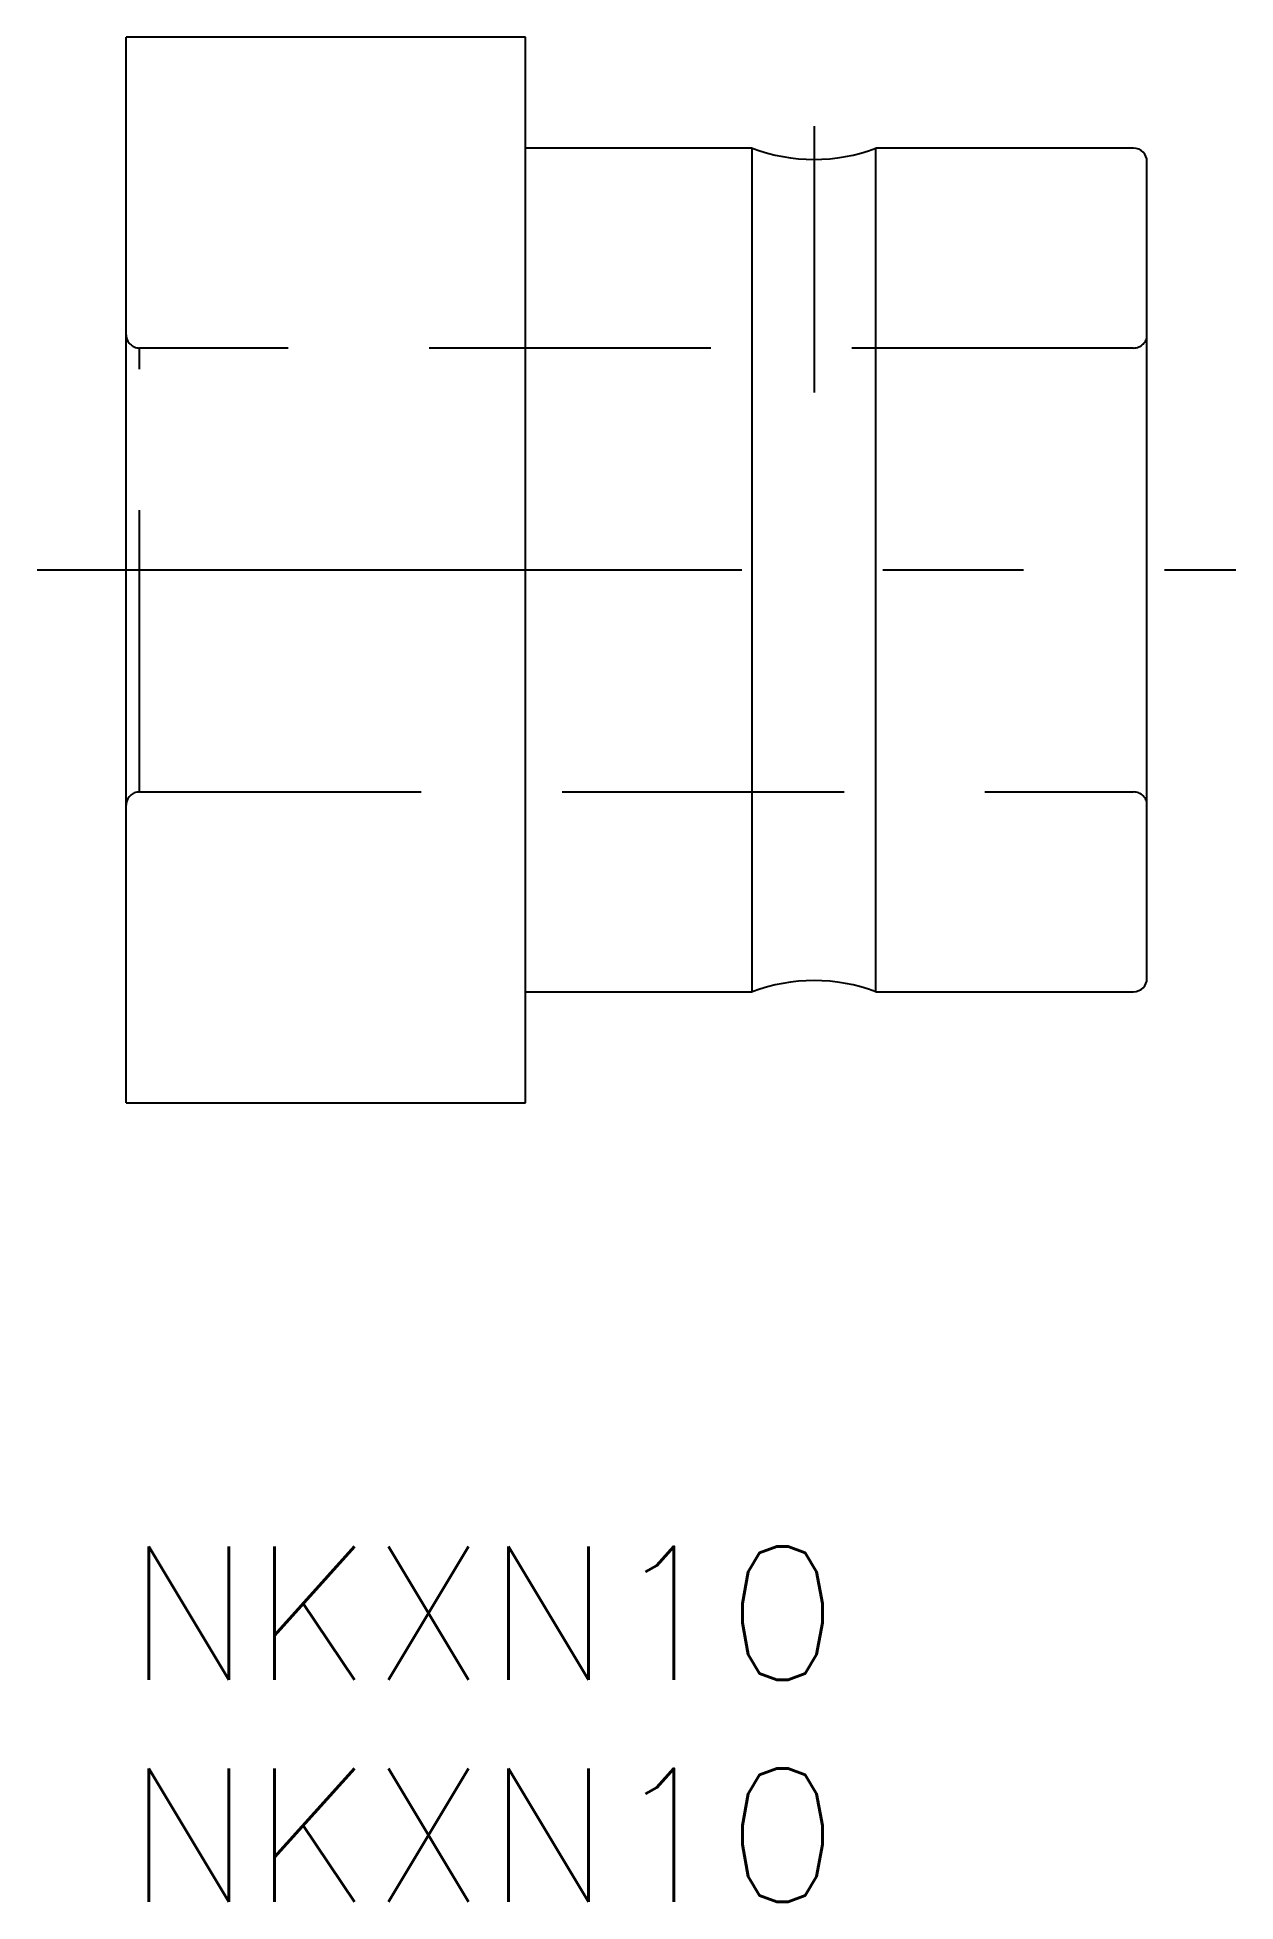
# Model space of a CAD drawing. Extents: x -2 to 25, y -8 to 34.
import ezdxf

# ---------------------------------------------------------------- set-up
doc = ezdxf.new("R2010")
doc.units = 0
doc.header["$LTSCALE"] = 0.5
doc.linetypes.add('CENTER', pattern=[50.8, 31.75, -6.35, 6.35, -6.35])
doc.linetypes.add('DASHED', pattern=[19.05, 12.7, -6.35])
for name, color, linetype in [('MSM_CENTER', 1, 'CENTER'), ('MSM_CONTINUOUS', 7, 'CONTINUOUS'), ('MSM_DASHED', 4, 'DASHED'), ('MSM_PART_NUMBER', 7, 'CONTINUOUS')]:
    doc.layers.add(name, color=color, linetype=linetype)
doc.styles.get("Standard").update_dxf_attribs({"font": 'txt.shx', "height": 3, "bigfont": 'bigfont.shx'})

msp = doc.modelspace()

# ---------------------------------------------------------------- linework, layer by layer
at = {"layer": 'MSM_CENTER'}
for p, q in [((15.5, 32), (15.5, 26)), ((-2.003, 22), (25, 22))]:
    msp.add_line(p, q, dxfattribs=at)
at = {"layer": 'MSM_CONTINUOUS'}
for p, q in [((9, 34), (0, 34)), ((0, 10), (0, 34)), ((9, 10), (9, 34)), ((14.108, 31.5), (9, 31.5)), ((14.108, 12.5), (14.108, 31.5)), ((22.7, 31.5), (16.892, 31.5)), ((16.892, 12.5), (16.892, 31.5)), ((23, 12.8), (23, 31.2)), ((9, 12.5), (14.108, 12.5)), ((16.892, 12.5), (22.7, 12.5)), ((0, 10), (9, 10))]:
    msp.add_line(p, q, dxfattribs=at)
for centre, radius, start, end in [((15.5, 35.25), 4, 249.6359, 290.3641), ((22.7, 31.2), 0.3, 360, 90), ((15.5, 8.75), 4, 69.6359, 110.3641), ((22.7, 12.8), 0.3, 270, 0)]:
    msp.add_arc(centre, radius, start, end, dxfattribs=at)
at = {"layer": 'MSM_DASHED'}
for p, q in [((22.7, 27), (0.3, 27)), ((0.3, 17.001), (0.3, 26.999)), ((0.3, 17), (22.7, 17))]:
    msp.add_line(p, q, dxfattribs=at)
for centre, start, end in [((22.7, 27.3), 270, 0), ((0.3, 27.3), 180, 270), ((0.3, 16.7), 90, 180), ((22.7, 16.7), 360, 90)]:
    msp.add_arc(centre, 0.3, start, end, dxfattribs=at)

# ---------------------------------------------------------------- texts
at = {"layer": 'MSM_PART_NUMBER'}
for p in [(0, -3), (0, -8)]:
    msp.add_text('NKXN10', height=3, dxfattribs=at).set_placement(p)

doc.saveas('drawing.dxf')
